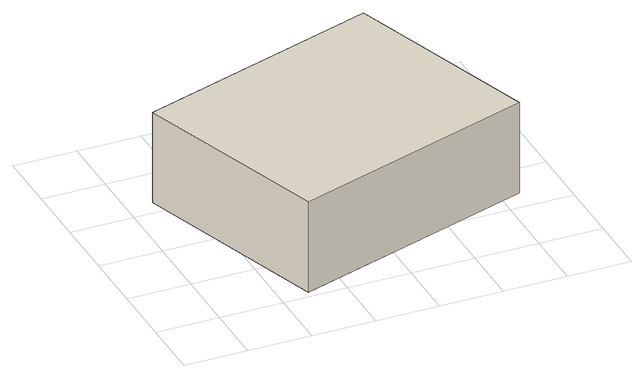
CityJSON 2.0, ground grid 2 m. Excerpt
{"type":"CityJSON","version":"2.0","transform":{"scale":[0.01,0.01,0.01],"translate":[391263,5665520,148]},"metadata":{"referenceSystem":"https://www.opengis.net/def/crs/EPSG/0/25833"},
"CityObjects":{
"building1":{"type":"Building","attributes":{"Gemeindeschluessel":"14627140","BezugspunktDach":"2200","function":"31001_9998","measuredHeight":3.37,"storeysAboveGround":1},"geometry":[{"type":"Solid","lod":"1","boundaries":[[[[0,1,2,3]],[[4,5,6,7]],[[4,7,3,2]],[[5,4,2,1]],[[6,5,1,0]],[[7,6,0,3]]]]}]}
},
"vertices":[
[288,23,391],[1062,275,391],[855,907,391],[82,654,391],[855,907,89],[1062,275,89],[288,23,89],[82,654,89]
]}
